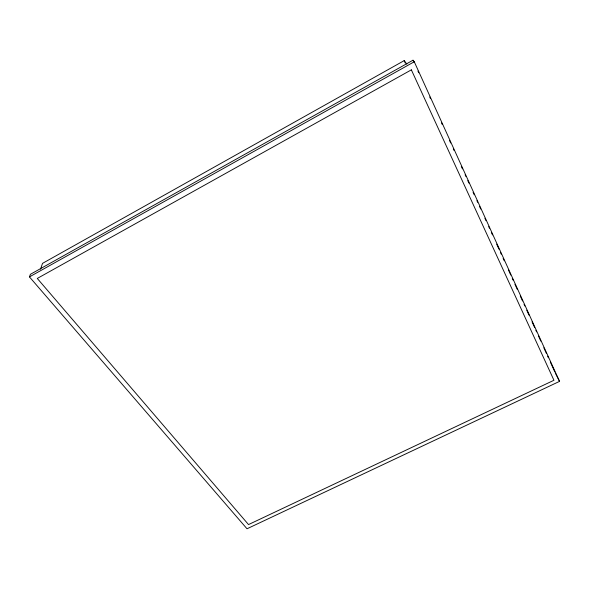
<?xml version="1.0" encoding="UTF-8"?>
<svg xmlns="http://www.w3.org/2000/svg" width="589" height="589" viewBox="0 0 589 589"><rect width="100%" height="100%" fill="white"/><g stroke="black" fill="none" stroke-linecap="round" stroke-linejoin="round"><path stroke-width="0.88" d="M40.501 269.195L42.533 263.364L404.172 60.63L406.881 64.098M29.45 276.896L30.392 274.319L412.999 60.218L414.258 61.764L559.55 381.37L247.019 528.782L29.45 276.896L414.258 61.764M559.55 381.37L555.633 373.698M404.172 60.63L405.335 63.133M412.999 60.218L413.765 61.897M417.947 71.085L418.705 72.764M429.734 97.001L430.5 98.672M441.529 122.917L442.287 124.588M449.517 140.469L450.659 142.98M453.316 148.833L454.075 150.504M461.305 166.385L462.446 168.896M465.111 174.749L465.87 176.42M467.769 180.595L468.91 183.105M473.092 192.301L474.233 194.812M476.899 200.658L477.657 202.329M479.564 206.511L480.705 209.021M484.887 218.217L486.028 220.72M488.693 226.574L489.452 228.245M491.351 232.427L492.492 234.93M496.674 244.126L498.957 249.147M500.481 252.49L501.239 254.161M503.146 258.343L504.287 260.846M508.469 270.042L510.751 275.056M512.268 278.406L513.034 280.077M514.933 284.251L517.216 289.273M520.256 295.958L522.539 300.972M524.063 304.314L524.821 305.986M526.728 310.167L529.01 315.181M532.051 321.874L534.709 327.72M535.85 330.23L536.616 331.901M538.515 336.083L540.798 341.097M543.838 347.782L546.504 353.636M547.645 356.146L548.403 357.817M550.303 361.999L554.867 372.027M411.358 69.848L37.284 278.442L248.529 524.571L553.947 380.266L411.358 69.848"/></g></svg>
